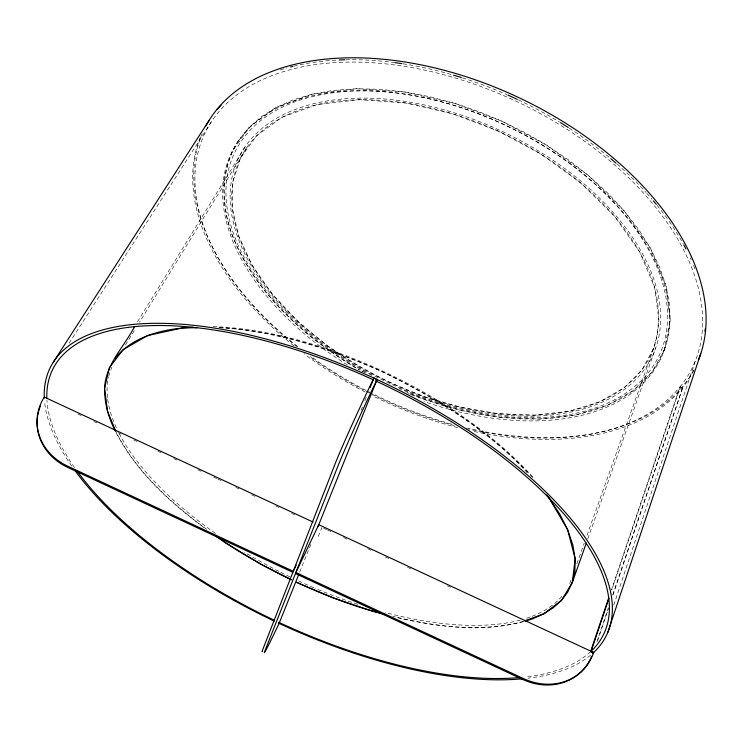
<?xml version="1.0" encoding="UTF-8"?>
<svg xmlns="http://www.w3.org/2000/svg" width="743" height="743" viewBox="0 0 743 743"><rect width="100%" height="100%" fill="white"/><g stroke="black" fill="none" stroke-linecap="round" stroke-linejoin="round"><path stroke-width="0.56" stroke-dasharray="3.71 2.79" d="M587.007 535.359L654.026 347.408C661.744 321.292 659.162 294.73 648.518 269.895C639.983 250.27 628.049 232.392 614.34 216.027C582.391 179.434 541.712 151.201 497.754 130.879C447.704 108.515 392.276 95.373 337.285 101.094C303.506 105.246 268.353 118.183 247.484 146.455L139.461 322.258M664.084 350.742L670.186 319.852L669.415 303.432L666.007 285.925L659.793 267.582L650.719 248.729L638.831 229.717L624.296 210.928L607.393 192.743L588.484 175.506L568.014 159.541L546.458 145.08L524.289 132.291L501.952 121.258L479.021 111.682L455.004 103.444L430.253 96.813L405.232 92.039L380.407 89.309L356.287 88.751L333.366 90.395L312.088 94.185L292.816 99.999L275.839 107.624L261.313 116.809L249.304 127.257L238.689 140.455M654.026 347.408L657.481 334.239L658.892 319.741L654.592 287.365L639.732 251.951L614.34 216.027L580.125 182.406L540.096 153.522L497.754 130.879L453.119 113.902L405.771 102.952L359.157 99.646L316.955 104.587L282.229 117.153L256.688 135.653L240.556 157.915L235.745 169.785L232.865 181.84L231.677 194.322L232.169 207.557L234.435 221.433L238.522 235.782L244.428 250.428L252.109 265.195L261.48 279.888L272.393 294.302L284.68 308.271L298.138 321.635L312.552 334.248L327.682 346.006L343.312 356.816L375.215 375.438L407.322 390.251L424.346 396.688L442.066 402.372L460.326 407.183L478.947 410.981L497.708 413.647L516.376 415.058L534.709 415.161L552.448 413.888L569.333 411.223L585.14 407.192L599.666 401.861L612.734 395.304L624.222 387.66L634.048 379.051L642.175 369.652L648.825 359.222L654.026 347.408L642.175 369.652L624.222 387.66L599.666 401.861L569.333 411.223L534.709 415.161L497.708 413.647L460.326 407.183L424.346 396.688L391.097 383.23L359.222 366.643L327.682 346.006L298.138 321.635L272.393 294.302L252.109 265.195L238.522 235.782L232.169 207.557L232.865 181.84L240.556 157.915L247.484 146.455M410.09 394.208L443.051 405.622L462.016 410.638L481.362 414.603L500.875 417.39L520.304 418.903L539.399 419.043L557.9 417.752L575.537 415.031L592.078 410.888L607.291 405.381L621.018 398.592L633.11 390.66L643.484 381.726L652.103 371.946L659.19 361.089L664.771 348.773L668.542 335.009L670.186 319.852L666.007 285.925L650.719 248.729L624.296 210.928L588.484 175.506L546.458 145.08L501.952 121.258L455.004 103.444L405.232 92.039L356.287 88.751L312.088 94.185L275.839 107.624L249.304 127.257L232.67 150.764L227.757 163.265L224.85 175.924L223.717 189.019L224.349 202.895L226.81 217.411L231.166 232.41L237.407 247.698L245.487 263.087L255.295 278.393L266.709 293.392L279.526 307.918L293.55 321.803L308.549 334.898L324.282 347.102L340.526 358.321L357.049 368.519C303.534 336.356 254.069 291.841 231.166 232.41C220.866 201.734 220.959 166.088 239.794 138.672M613.718 605.127L695.569 360.29M596.88 641.933L608.331 607.858M612.771 594.669L682.789 387.354L680.467 386.304L611.814 589.831M597.762 640.373L608.461 608.554M612.882 595.394L682.789 387.354M611.34 590.202L679.929 386.973A270.415 163.311 25.6 0 0 570.169 131.372A270.415 163.311 25.6 0 0 235.094 96.153A270.415 163.311 25.6 0 0 296.782 346.702M576.884 563.77L584.286 543.012M587.815 538.842L655.707 347.965M361.061 410.387L362.77 406.068M364.906 400.691L366.197 397.449M299.726 572.054L311.428 542.938M318.264 536.409L321.905 527.521M664.771 348.773L652.103 371.946L633.11 390.66L607.291 405.381L575.537 415.031L539.399 419.043L500.875 417.39L462.016 410.638L424.643 399.706L406.867 392.508M125.502 344.975L135.207 329.168M137.464 321.793L246.017 145.452M69.08 343.285L211.096 122.233M523.109 621.482C481.687 633.25 437.404 626.683 396.103 617.405M523.908 621.538C480.851 632.377 435.333 627.036 392.787 616.207M219.733 327.784C275.932 330.245 330.347 348.606 381.4 371.314C437.311 397.663 490.64 431.664 532.61 477.489M218.869 327.394C275.328 331.137 329.864 348.625 381.4 371.314C434.525 397.468 486.804 428.618 527.103 472.604M682.241 388.032L679.929 386.973A270.415 163.311 25.6 0 1 465.415 428.33M78.006 414.074L81.163 415.541M93.785 421.411L96.943 422.878M117.979 432.658L121.137 434.126M133.759 439.995L136.916 441.463M157.953 451.242L161.11 452.71M173.732 458.58L176.89 460.047M197.926 469.827L201.084 471.294M213.705 477.164L216.863 478.631M217.913 479.114L221.07 480.582M235.8 487.436L239.079 488.959M251.682 494.819L256.837 497.216M275.774 506.02L278.987 507.515M291.59 513.367L294.739 514.834M323.567 528.236L326.716 529.694M327.765 530.186L330.914 531.654M343.498 537.505L348.746 539.947M367.636 548.724L370.785 550.191M385.478 557.018L388.626 558.485M407.517 567.262L410.665 568.729M447.388 585.8L450.537 587.267M365.064 372.689L358.042 369.039L362.9 371.741M206.805 529.295C170.518 503.364 136.22 471.879 115.629 431.729M203.749 527.502C169.228 501.116 135.532 470.765 115.843 431.432M561.838 596.276A253.177 112.843 25.6 0 1 531.273 616.606M530.223 616.996A253.177 112.843 25.6 0 1 525.923 618.455M520.323 620.08A253.177 112.843 25.6 0 1 385.264 612.511M357.875 604.375A253.177 112.843 25.6 0 1 314.902 588.196M313.862 587.75A253.177 112.843 25.6 0 1 298.268 580.803M290.039 576.902A253.177 112.843 25.6 0 1 279.832 571.85M278.848 571.339A253.177 112.843 25.6 0 1 244.531 552.263M215.498 533.4A253.177 112.843 25.6 0 1 119.289 433.763M116.335 427.745A253.177 112.843 25.6 0 1 114.171 422.767M113.744 421.718A253.177 112.843 25.6 0 1 107.614 398.601M107.484 397.496A253.177 112.843 25.6 0 1 108.506 377.333M108.757 376.292A253.177 112.843 25.6 0 1 111.914 367.293M213.167 326.679A253.177 112.843 25.6 0 1 533.102 477.489M571.033 580.162A253.177 112.843 25.6 0 1 569.017 585.112M590.629 655.15A308.661 131.177 25.6 0 1 528.013 678.22M71.783 466.093A308.661 131.177 25.6 0 1 44.561 401.331M693.999 370.172A273.053 164.955 25.6 0 1 473.263 431.293M457.651 427.596A273.053 164.955 25.6 0 1 372.336 395.694M365.24 392.1A273.053 164.955 25.6 0 1 303.906 353.659M293.829 345.839A273.053 164.955 25.6 0 1 201.455 134.502M280.148 69.991A273.053 164.955 25.6 0 1 287.058 67.929M293.689 66.201A273.053 164.955 25.6 0 1 337.972 60.044M345.932 59.774A273.053 164.955 25.6 0 1 395.1 62.672M403.022 63.814A273.053 164.955 25.6 0 1 452.45 74.857M462.387 77.866A273.053 164.955 25.6 0 1 506.791 94.612M518.298 99.859A273.053 164.955 25.6 0 1 559.507 122.047M569.231 128.13A273.053 164.955 25.6 0 1 609.975 157.999M616.996 163.989A273.053 164.955 25.6 0 1 646.076 192.493M646.828 193.329A273.053 164.955 25.6 0 1 651.964 199.18M657.072 205.309A273.053 164.955 25.6 0 1 668.477 220.346M669.146 221.293A273.053 164.955 25.6 0 1 683.291 243.955M690.219 257.728A273.053 164.955 25.6 0 1 691.213 259.92M693.535 265.381A273.053 164.955 25.6 0 1 695.652 270.814M454.261 425.525A270.415 163.311 25.6 0 1 370.469 393.539M369.438 393.019A270.415 163.311 25.6 0 1 308.67 355.776M590.583 651.713A305.652 129.849 25.6 0 1 525.041 677.012M74.541 467.514A305.652 129.849 25.6 0 1 46.93 400.366M693.702 370.005A272.792 165.16 25.6 0 1 468.285 428.302M451.159 423.956A272.792 165.16 25.6 0 1 370.952 392.936M369.93 392.415A272.792 165.16 25.6 0 1 366.875 390.855M365.853 390.335A272.792 165.16 25.6 0 1 310.36 356.138M297.822 346.665A272.792 165.16 25.6 0 1 202.152 133.759M347.38 364.897A238.066 143.297 25.6 0 1 300.609 98.847A238.066 143.297 25.6 0 1 659.227 270.09A238.066 143.297 25.6 0 1 423.863 401.415M371.918 375.466A235.225 141.867 25.6 0 1 297.219 101.076A235.225 141.867 25.6 0 1 659.988 275.049A235.225 141.867 25.6 0 1 399 388.45M286.074 311.02A229.373 137.947 25.6 0 0 650.441 359.853A229.373 137.947 25.6 0 0 399.706 100.63A229.373 137.947 25.6 0 0 286.074 311.02"/><path stroke-width="1.11" d="M524.939 621.222L532.137 619.04L543.755 613.829L553.535 607.57L561.448 600.4L567.708 592.134L572.296 582.475L575.166 558.829L572.825 544.916L567.652 529.768L559.488 513.562L546.783 494.857M525.282 620.684L543.755 613.829L561.448 600.4L572.296 582.475L574.887 571.367L575.166 558.829L567.652 529.768L548.297 496.575M607.755 632.534L700.779 353.492M608.749 597.892L590.583 651.713L593.183 652.93M592.71 653.357L593.657 652.484L591.103 651.23L608.851 598.598M572.296 582.475L586.264 543.207M370.042 387.762L373.887 378.057L377.091 379.534L317.893 526.843M298.862 574.209L279.099 623.396A49.642 1.022 -65 0 1 265.195 650.153L337.926 466.121A67.539 1.969 -65.2 0 1 377.091 379.534M296.243 565.051L293.253 571.293L67.743 466.195A57.75 50.394 0.9 0 1 44.283 397.096L313.026 522.032M134.437 326.725C124.192 346.907 105.376 364.46 104.587 388.357C104.429 403.096 108.497 417.64 115.146 430.726M53.338 362.129L209.08 120.385M115.026 358.247C133.731 335.297 165.011 328.508 193.226 327.31M196.858 327.784L183.131 327.793L147.792 335.502L123.245 349.507L109.323 367.804L104.587 388.357L107.475 411.148L115.843 431.432M385.004 614.266C354.383 606.947 324.979 595.236 296.364 582.243L332.725 597.688L371.658 610.932L384.985 614.582M593.657 652.484L318.756 524.697L295.881 572.509L523.453 678.573A58.242 51.323 44.6 0 0 593.657 652.484A308.661 131.177 25.6 0 0 376.264 379.162A308.661 131.177 25.6 0 0 44.329 398.137M292.844 572.324L67.762 467.421A57.648 50.329 0.9 0 1 38.246 412.82M295.473 573.55L522.617 679.408A58.13 51.248 44.6 0 0 589.292 661.14M291.21 579.735C264.926 567.169 239.534 552.681 215.637 536M291.33 579.679L261.081 564.29L225.631 542.873L216.222 536.084M262.335 651.518A49.642 1.114 -65 0 1 262.938 649.094L334.796 464.672A67.529 2.136 -65.2 0 1 373.887 378.057M591.586 656.357A58.13 51.248 44.6 0 1 589.793 660.202M38.497 411.817A57.648 50.329 0.9 0 1 40.466 405.882M522.199 678.823A308.661 131.177 25.6 0 1 278.328 623.033M274.204 621.102A308.661 131.177 25.6 0 1 75.099 470.728M375.577 380.853A305.652 129.849 25.6 0 1 591.103 651.23M519.32 677.597A305.652 129.849 25.6 0 1 278.634 622.262M274.548 620.34A305.652 129.849 25.6 0 1 77.179 471.192M46.828 398.174A305.652 129.849 25.6 0 1 373.488 379.887M205.579 126.542A272.792 165.16 25.6 0 1 519.431 97.9A272.792 165.16 25.6 0 1 698.457 359.928M217.225 109.481A273.053 164.955 25.6 0 1 221.042 105.246M290.578 66.981A273.053 164.955 25.6 0 1 292.649 66.461M339.189 59.988A273.053 164.955 25.6 0 1 344.854 59.793M395.1 62.672A273.053 164.955 25.6 0 1 401.926 63.647M453.574 75.182A273.053 164.955 25.6 0 1 461.301 77.523M507.85 95.076A273.053 164.955 25.6 0 1 517.267 99.367M560.473 122.632A273.053 164.955 25.6 0 1 568.246 127.499M610.83 158.714A273.053 164.955 25.6 0 1 616.096 163.2M653.385 200.851A273.053 164.955 25.6 0 1 656.32 204.381M683.801 244.893A273.053 164.955 25.6 0 1 685.947 248.951M705.172 328.991A273.053 164.955 25.6 0 1 704.996 331.322"/></g></svg>
